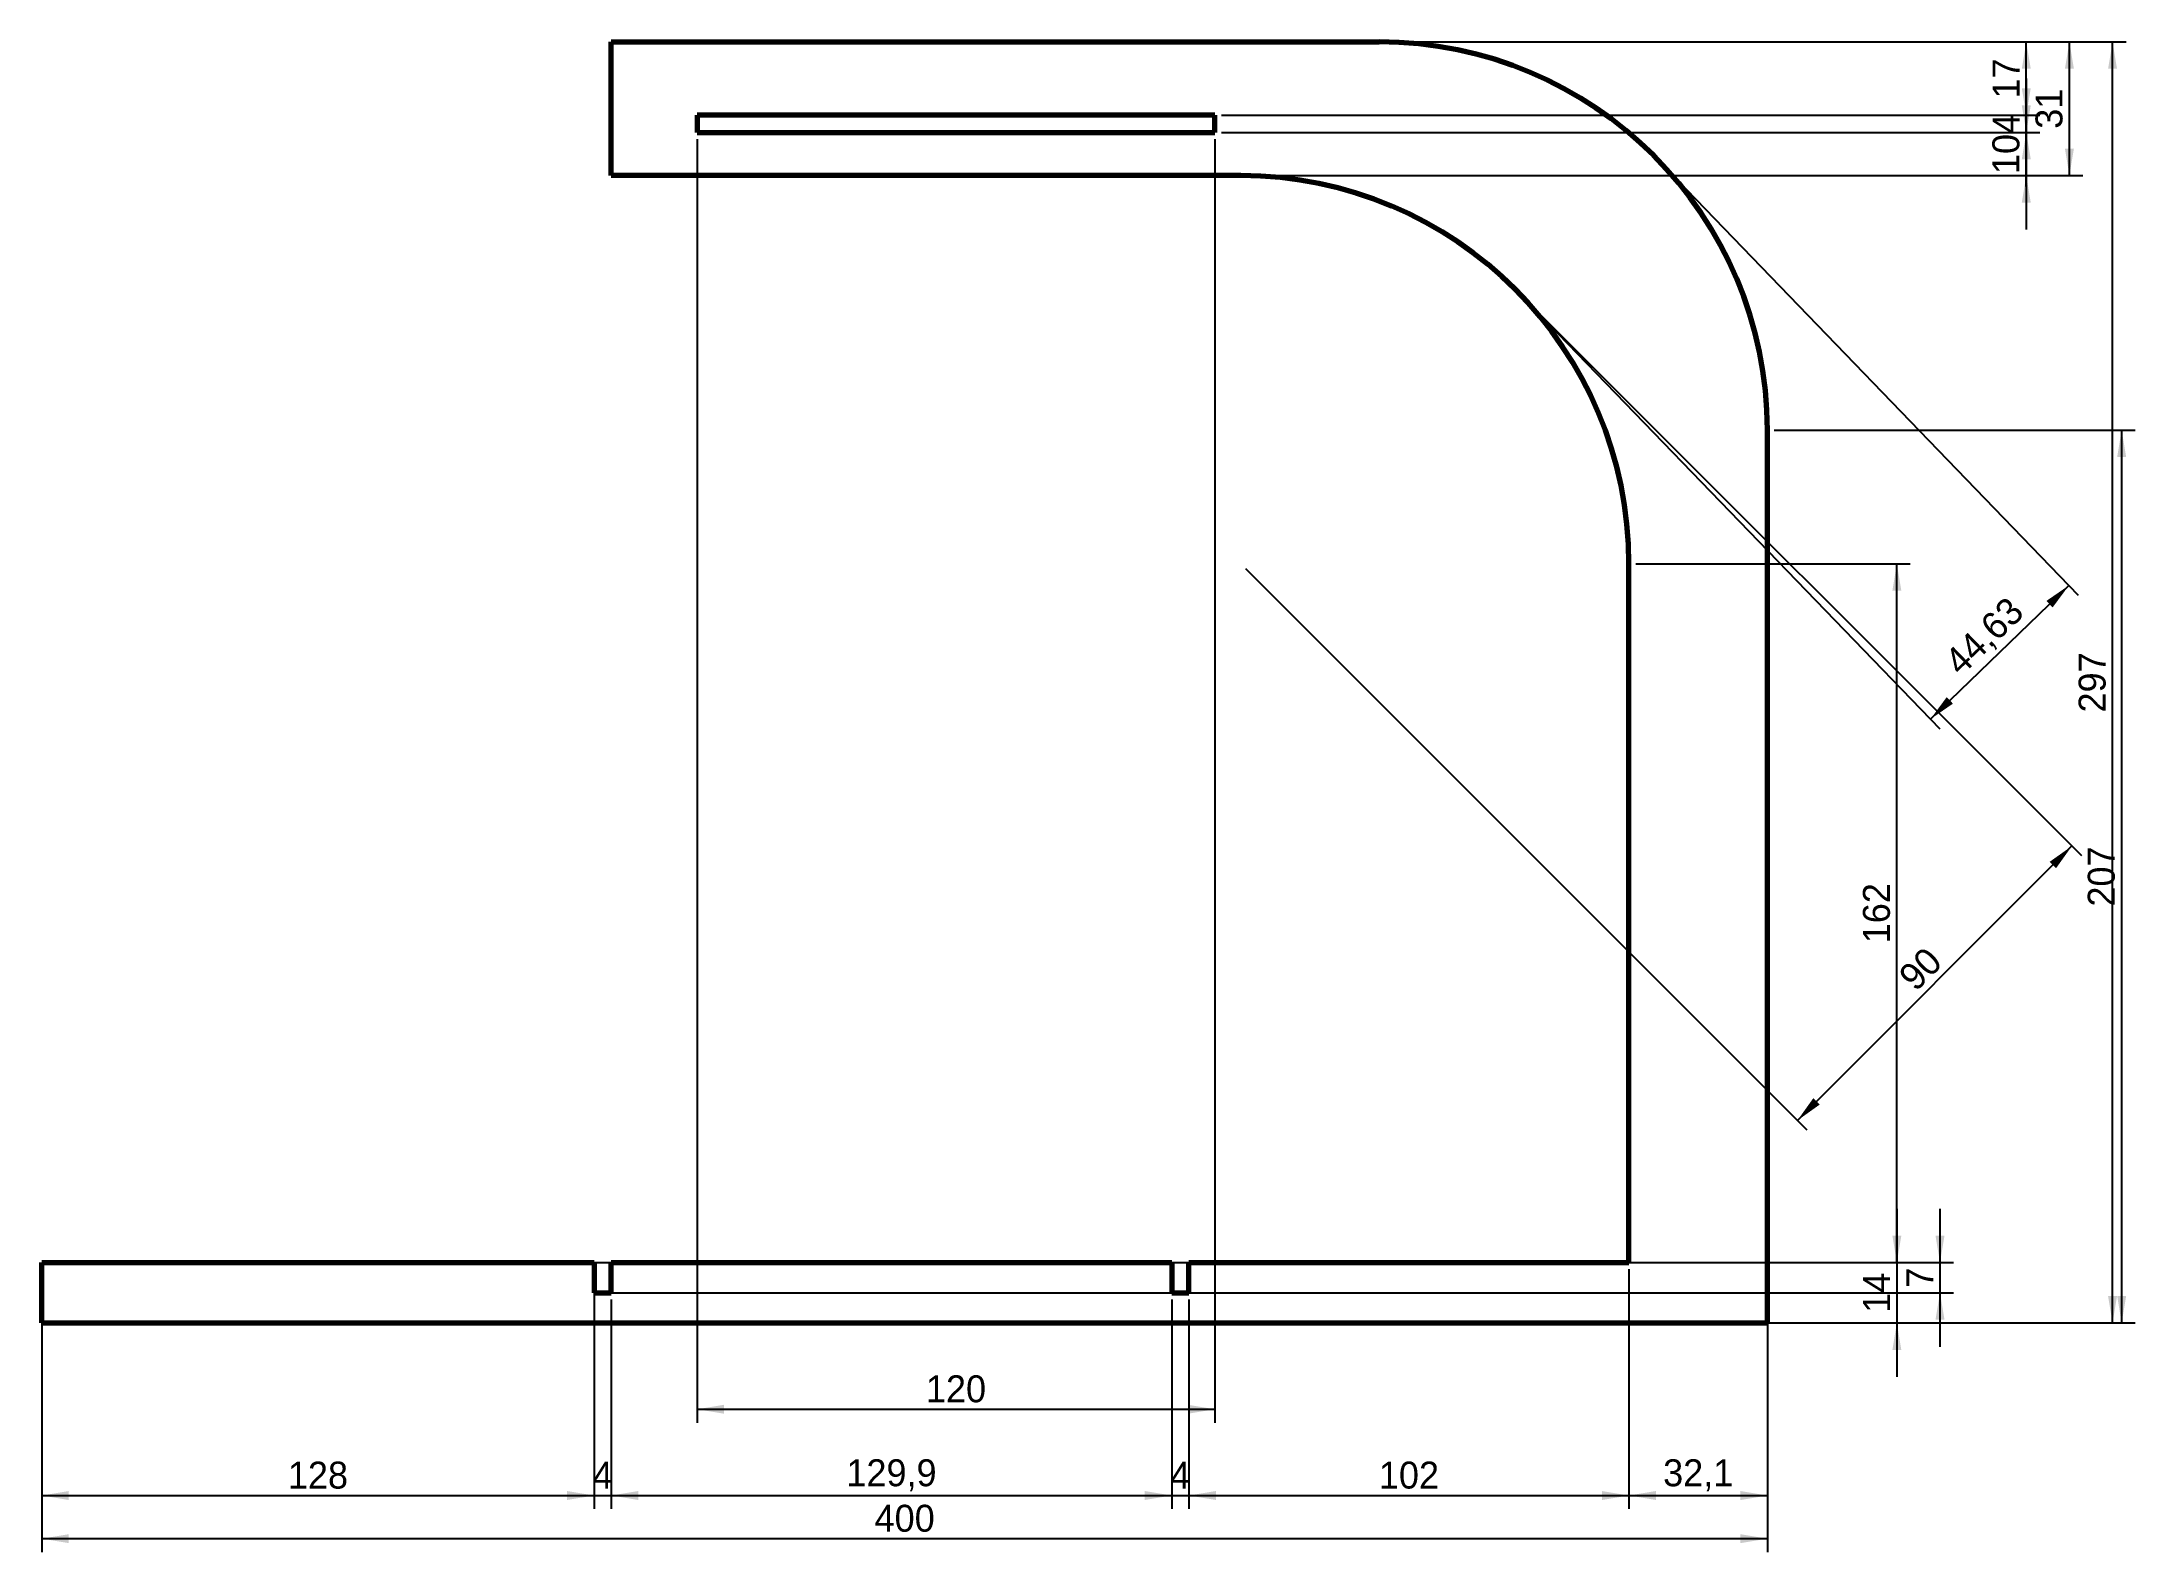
# Model space of a CAD drawing. Header units: millimetres. Extents: x 0 to 485, y -53 to 297.
import ezdxf

# ---------------------------------------------------------------- set-up
doc = ezdxf.new("R2010")
doc.units = ezdxf.units.MM
doc.linetypes.add('DASHEDX2', pattern=[38.1, 25.4, -12.7])
doc.layers.add('Cotas', color=6, linetype='DASHEDX2', lineweight=35)
doc.layers.add('Visivel', color=7, linetype='CONTINUOUS', lineweight=70)
doc.dimstyles.get("Standard").update_dxf_attribs({"dimscale": 2.5, "dimtxt": 2.5, "dimasz": 2.5, "dimexe": 1.25, "dimexo": 0.625, "dimtad": 0, "dimtoh": 1, "dimtxsty": 'Standard', "dimcen": 0.09, "dimadec": 0, "dimazin": 0, "dimtfac": 1, "dimtdec": 4, "dimtofl": 0, "dimtmove": 0, "dimatfit": 3, "dimfxl": 1, "dimtolj": 1, "dimtzin": 0, "dimarcsym": 0})

# ---------------------------------------------------------------- blocks, each defined once
blk = doc.blocks.new('*D1')
at = {"layer": 'Cotas', "color": 0, "linetype": 'ByBlock', "lineweight": -2}
for p, q in [((374.73, 269.52), (472.05, 168.74)), ((342.63, 238.52), (439.95, 137.74)), ((437.78, 139.98), (469.88, 170.98))]:
    blk.add_line(p, q, dxfattribs=at)
for points in [[(469.88, 170.98), (466.11, 165.89), (464.66, 167.39)], [(437.78, 139.98), (441.55, 145.08), (443, 143.58)]]:
    blk.add_solid(points, dxfattribs=at)
at = {"layer": 'Cotas', "color": 0, "linetype": 'CONTINUOUS', "lineweight": -2, "insert": (450.57, 158.86), "char_height": 6.25, "width": 21.1806, "attachment_point": 5, "rotation": 44.0013}
blk.add_mtext('44,63', dxfattribs=at)
blk = doc.blocks.new('*D2')
at = {"layer": 'Cotas', "color": 0, "linetype": 'ByBlock', "lineweight": -2}
for p, q in [((430, 26.5), (430, -12.5)), ((1.56, 14), (433.12, 14)), ((1.56, 0), (433.12, 0))]:
    blk.add_line(p, q, dxfattribs=at)
for points in [[(430, 14), (428.96, 20.25), (431.04, 20.25)], [(430, 0), (431.04, -6.25), (428.96, -6.25)]]:
    blk.add_solid(points, dxfattribs=at)
at = {"layer": 'Cotas', "color": 0, "linetype": 'CONTINUOUS', "lineweight": -2, "insert": (425.31, 7), "char_height": 6.25, "width": 6.9444, "attachment_point": 5, "rotation": 90}
blk.add_mtext('14', dxfattribs=at)
blk = doc.blocks.new('*D3')
at = {"layer": 'Cotas', "color": 0, "linetype": 'ByBlock', "lineweight": -2}
for p, q in [((440, 26.5), (440, -5.5)), ((129.56, 14), (443.12, 14)), ((129.56, 7), (443.12, 7))]:
    blk.add_line(p, q, dxfattribs=at)
for points in [[(440, 14), (438.96, 20.25), (441.04, 20.25)], [(440, 7), (441.04, 0.75), (438.96, 0.75)]]:
    blk.add_solid(points, dxfattribs=at)
at = {"layer": 'Cotas', "color": 0, "linetype": 'CONTINUOUS', "lineweight": -2, "insert": (435.31, 10.5), "char_height": 6.25, "width": 2.7778, "attachment_point": 5, "rotation": 90}
blk.add_mtext('7', dxfattribs=at)
blk = doc.blocks.new('*D4')
at = {"layer": 'Cotas', "color": 0, "linetype": 'ByBlock', "lineweight": -2}
for p, q in [((369.46, 176), (433.12, 176)), ((430, 14), (430, 176)), ((369.46, 14), (433.12, 14))]:
    blk.add_line(p, q, dxfattribs=at)
for points in [[(430, 176), (431.04, 169.75), (428.96, 169.75)], [(430, 14), (428.96, 20.25), (431.04, 20.25)]]:
    blk.add_solid(points, dxfattribs=at)
at = {"layer": 'Cotas', "color": 0, "linetype": 'CONTINUOUS', "lineweight": -2, "insert": (425.31, 95), "char_height": 6.25, "width": 11.1111, "attachment_point": 5, "rotation": 90}
blk.add_mtext('162', dxfattribs=at)
blk = doc.blocks.new('*D5')
at = {"layer": 'Cotas', "color": 0, "linetype": 'ByBlock', "lineweight": -2}
for p, q in [((342.64, 238.53), (472.8, 108.38)), ((279, 174.9), (409.16, 44.74)), ((470.59, 110.59), (406.95, 46.95))]:
    blk.add_line(p, q, dxfattribs=at)
for points in [[(470.59, 110.59), (466.91, 105.43), (465.43, 106.91)], [(406.95, 46.95), (410.63, 52.11), (412.11, 50.63)]]:
    blk.add_solid(points, dxfattribs=at)
at = {"layer": 'Cotas', "color": 0, "linetype": 'CONTINUOUS', "lineweight": -2, "insert": (435.46, 82.08), "char_height": 6.25, "width": 7.6389, "attachment_point": 5, "rotation": 45}
blk.add_mtext('90', dxfattribs=at)
blk = doc.blocks.new('*D6')
at = {"layer": 'Cotas', "color": 0, "linetype": 'ByBlock', "lineweight": -2}
for p, q in [((401.56, 207), (485.23, 207)), ((482.11, 207), (482.11, 0)), ((401.56, 0), (485.23, 0))]:
    blk.add_line(p, q, dxfattribs=at)
for points in [[(482.11, 207), (483.15, 200.75), (481.07, 200.75)], [(482.11, 0), (481.07, 6.25), (483.15, 6.25)]]:
    blk.add_solid(points, dxfattribs=at)
at = {"layer": 'Cotas', "color": 0, "linetype": 'CONTINUOUS', "lineweight": -2, "insert": (477.42, 103.5), "char_height": 6.25, "width": 12.5, "attachment_point": 5, "rotation": 90}
blk.add_mtext('207', dxfattribs=at)
blk = doc.blocks.new('*D7')
at = {"layer": 'Cotas', "color": 0, "linetype": 'ByBlock', "lineweight": -2}
for p, q in [((401.56, 297), (483.12, 297)), ((480, 0), (480, 297)), ((401.56, 0), (483.12, 0))]:
    blk.add_line(p, q, dxfattribs=at)
for points in [[(480, 297), (481.04, 290.75), (478.96, 290.75)], [(480, 0), (478.96, 6.25), (481.04, 6.25)]]:
    blk.add_solid(points, dxfattribs=at)
at = {"layer": 'Cotas', "color": 0, "linetype": 'CONTINUOUS', "lineweight": -2, "insert": (475.31, 148.5), "char_height": 6.25, "width": 12.5, "attachment_point": 5, "rotation": 90}
blk.add_mtext('297', dxfattribs=at)
blk = doc.blocks.new('*D8')
at = {"layer": 'Cotas', "color": 0, "linetype": 'ByBlock', "lineweight": -2}
for p, q in [((460, 288.5), (460, 253.5)), ((273.46, 276), (463.12, 276)), ((273.46, 266), (463.12, 266))]:
    blk.add_line(p, q, dxfattribs=at)
for points in [[(460, 276), (458.96, 282.25), (461.04, 282.25)], [(460, 266), (461.04, 259.75), (458.96, 259.75)]]:
    blk.add_solid(points, dxfattribs=at)
at = {"layer": 'Cotas', "color": 0, "linetype": 'CONTINUOUS', "lineweight": -2, "insert": (455.31, 271), "char_height": 6.25, "width": 6.25, "attachment_point": 5, "rotation": 90}
blk.add_mtext('10', dxfattribs=at)
blk = doc.blocks.new('*D9')
at = {"layer": 'Cotas', "color": 0, "linetype": 'ByBlock', "lineweight": -2}
for p, q in [((460, 263.5), (460, 292.5)), ((273.46, 280), (463.12, 280)), ((273.46, 276), (463.12, 276))]:
    blk.add_line(p, q, dxfattribs=at)
for points in [[(460, 280), (458.96, 286.25), (461.04, 286.25)], [(460, 276), (461.04, 269.75), (458.96, 269.75)]]:
    blk.add_solid(points, dxfattribs=at)
at = {"layer": 'Cotas', "color": 0, "linetype": 'CONTINUOUS', "lineweight": -2, "insert": (455.31, 278), "char_height": 6.25, "width": 3.4722, "attachment_point": 5, "rotation": 90}
blk.add_mtext('4', dxfattribs=at)
blk = doc.blocks.new('*D10')
at = {"layer": 'Cotas', "color": 0, "linetype": 'ByBlock', "lineweight": -2}
for p, q in [((273.46, 297), (463.12, 297)), ((460, 280), (460, 297)), ((273.46, 280), (463.12, 280))]:
    blk.add_line(p, q, dxfattribs=at)
for points in [[(460, 297), (461.04, 290.75), (458.96, 290.75)], [(460, 280), (458.96, 286.25), (461.04, 286.25)]]:
    blk.add_solid(points, dxfattribs=at)
at = {"layer": 'Cotas', "color": 0, "linetype": 'CONTINUOUS', "lineweight": -2, "insert": (455.31, 288.5), "char_height": 6.25, "width": 6.25, "attachment_point": 5, "rotation": 90}
blk.add_mtext('17', dxfattribs=at)
blk = doc.blocks.new('*D11')
at = {"layer": 'Cotas', "color": 0, "linetype": 'ByBlock', "lineweight": -2}
for p, q in [((133.56, 297), (473.12, 297)), ((470, 266), (470, 297)), ((133.56, 266), (473.12, 266))]:
    blk.add_line(p, q, dxfattribs=at)
for points in [[(470, 297), (471.04, 290.75), (468.96, 290.75)], [(470, 266), (468.96, 272.25), (471.04, 272.25)]]:
    blk.add_solid(points, dxfattribs=at)
at = {"layer": 'Cotas', "color": 0, "linetype": 'CONTINUOUS', "lineweight": -2, "insert": (465.31, 281.5), "char_height": 6.25, "width": 6.25, "attachment_point": 5, "rotation": 90}
blk.add_mtext('31', dxfattribs=at)
blk = doc.blocks.new('*D12')
at = {"layer": 'Cotas', "color": 0, "linetype": 'ByBlock', "lineweight": -2}
for p, q in [((0, -1.56), (0, -53.12)), ((400, -1.56), (400, -53.12)), ((0, -50), (400, -50))]:
    blk.add_line(p, q, dxfattribs=at)
for points in [[(0, -50), (6.25, -48.96), (6.25, -51.04)], [(400, -50), (393.75, -51.04), (393.75, -48.96)]]:
    blk.add_solid(points, dxfattribs=at)
at = {"layer": 'Cotas', "color": 0, "linetype": 'CONTINUOUS', "lineweight": -2, "insert": (200, -45.31), "char_height": 6.25, "width": 13.1944, "attachment_point": 5}
blk.add_mtext('400', dxfattribs=at)
blk = doc.blocks.new('*D13')
at = {"layer": 'Cotas', "color": 0, "linetype": 'ByBlock', "lineweight": -2}
for p, q in [((0, 12.44), (0, -43.12)), ((128, 12.44), (128, -43.12)), ((0, -40), (128, -40))]:
    blk.add_line(p, q, dxfattribs=at)
for points in [[(0, -40), (6.25, -38.96), (6.25, -41.04)], [(128, -40), (121.75, -41.04), (121.75, -38.96)]]:
    blk.add_solid(points, dxfattribs=at)
at = {"layer": 'Cotas', "color": 0, "linetype": 'CONTINUOUS', "lineweight": -2, "insert": (64, -35.31), "char_height": 6.25, "width": 11.1111, "attachment_point": 5}
blk.add_mtext('128', dxfattribs=at)
blk = doc.blocks.new('*D14')
at = {"layer": 'Cotas', "color": 0, "linetype": 'ByBlock', "lineweight": -2}
for p, q in [((128, 5.44), (128, -43.12)), ((132, 5.44), (132, -43.12)), ((115.5, -40), (144.5, -40))]:
    blk.add_line(p, q, dxfattribs=at)
for points in [[(128, -40), (121.75, -41.04), (121.75, -38.96)], [(132, -40), (138.25, -38.96), (138.25, -41.04)]]:
    blk.add_solid(points, dxfattribs=at)
at = {"layer": 'Cotas', "color": 0, "linetype": 'CONTINUOUS', "lineweight": -2, "insert": (130, -35.31), "char_height": 6.25, "width": 3.4722, "attachment_point": 5}
blk.add_mtext('4', dxfattribs=at)
blk = doc.blocks.new('*D15')
at = {"layer": 'Cotas', "color": 0, "linetype": 'ByBlock', "lineweight": -2}
for p, q in [((132, 5.44), (132, -43.12)), ((261.9, 5.44), (261.9, -43.12)), ((132, -40), (261.9, -40))]:
    blk.add_line(p, q, dxfattribs=at)
for points in [[(132, -40), (138.25, -38.96), (138.25, -41.04)], [(261.9, -40), (255.65, -41.04), (255.65, -38.96)]]:
    blk.add_solid(points, dxfattribs=at)
at = {"layer": 'Cotas', "color": 0, "linetype": 'CONTINUOUS', "lineweight": -2, "insert": (196.95, -35.31), "char_height": 6.25, "width": 18.4028, "attachment_point": 5}
blk.add_mtext('129,9', dxfattribs=at)
blk = doc.blocks.new('*D16')
at = {"layer": 'Cotas', "color": 0, "linetype": 'ByBlock', "lineweight": -2}
for p, q in [((261.9, 5.44), (261.9, -43.12)), ((265.9, 5.44), (265.9, -43.12)), ((249.4, -40), (278.4, -40))]:
    blk.add_line(p, q, dxfattribs=at)
for points in [[(261.9, -40), (255.65, -41.04), (255.65, -38.96)], [(265.9, -40), (272.15, -38.96), (272.15, -41.04)]]:
    blk.add_solid(points, dxfattribs=at)
at = {"layer": 'Cotas', "color": 0, "linetype": 'CONTINUOUS', "lineweight": -2, "insert": (263.9, -35.31), "char_height": 6.25, "width": 3.4722, "attachment_point": 5}
blk.add_mtext('4', dxfattribs=at)
blk = doc.blocks.new('*D17')
at = {"layer": 'Cotas', "color": 0, "linetype": 'ByBlock', "lineweight": -2}
for p, q in [((265.9, 5.44), (265.9, -43.12)), ((367.9, 5.44), (367.9, -43.12)), ((265.9, -40), (367.9, -40))]:
    blk.add_line(p, q, dxfattribs=at)
for points in [[(265.9, -40), (272.15, -38.96), (272.15, -41.04)], [(367.9, -40), (361.65, -41.04), (361.65, -38.96)]]:
    blk.add_solid(points, dxfattribs=at)
at = {"layer": 'Cotas', "color": 0, "linetype": 'CONTINUOUS', "lineweight": -2, "insert": (316.9, -35.31), "char_height": 6.25, "width": 11.1111, "attachment_point": 5}
blk.add_mtext('102', dxfattribs=at)
blk = doc.blocks.new('*D18')
at = {"layer": 'Cotas', "color": 0, "linetype": 'ByBlock', "lineweight": -2}
for p, q in [((367.9, 12.44), (367.9, -43.12)), ((400, 12.44), (400, -43.12)), ((367.9, -40), (400, -40))]:
    blk.add_line(p, q, dxfattribs=at)
for points in [[(367.9, -40), (374.15, -38.96), (374.15, -41.04)], [(400, -40), (393.75, -41.04), (393.75, -38.96)]]:
    blk.add_solid(points, dxfattribs=at)
at = {"layer": 'Cotas', "color": 0, "linetype": 'CONTINUOUS', "lineweight": -2, "insert": (383.95, -35.31), "char_height": 6.25, "width": 13.5417, "attachment_point": 5}
blk.add_mtext('32,1', dxfattribs=at)
blk = doc.blocks.new('*D19')
at = {"layer": 'Cotas', "color": 0, "linetype": 'ByBlock', "lineweight": -2}
for p, q in [((151.9, 274.44), (151.9, -23.12)), ((271.9, 274.44), (271.9, -23.12)), ((151.9, -20), (271.9, -20))]:
    blk.add_line(p, q, dxfattribs=at)
for points in [[(151.9, -20), (158.15, -18.96), (158.15, -21.04)], [(271.9, -20), (265.65, -21.04), (265.65, -18.96)]]:
    blk.add_solid(points, dxfattribs=at)
at = {"layer": 'Cotas', "color": 0, "linetype": 'CONTINUOUS', "lineweight": -2, "insert": (211.9, -15.31), "char_height": 6.25, "width": 11.1111, "attachment_point": 5}
blk.add_mtext('120', dxfattribs=at)

msp = doc.modelspace()

# ---------------------------------------------------------------- linework, layer by layer
at = {"layer": 'Visivel'}
for p, q in [((132, 266), (132, 297)), ((132, 297), (310, 297)), ((271.9, 280), (151.9, 280)), ((151.9, 280), (151.9, 276)), ((271.9, 276), (271.9, 280)), ((151.9, 276), (271.9, 276)), ((277.9, 266), (132, 266)), ((277.9, 266), (265.9, 266)), ((400, 0), (400, 207)), ((367.9, 14), (367.9, 176)), ((0, 0), (0, 14)), ((0, 14), (128, 14)), ((128, 14), (128, 7)), ((132, 7), (132, 14)), ((132, 14), (261.9, 14)), ((261.9, 14), (261.9, 7)), ((265.9, 7), (265.9, 14)), ((265.9, 14), (367.9, 14)), ((128, 7), (132, 7)), ((261.9, 7), (265.9, 7)), ((0, 0), (400, 0))]:
    msp.add_line(p, q, dxfattribs=at)
for centre in [(310, 207), (277.9, 176)]:
    msp.add_arc(centre, 90, 0, 90, dxfattribs=at)

# ---------------------------------------------------------------- dimensions: what is measured, and where the dimension line sits
at = {"layer": 'Cotas'}
for p1, p2, distance, picture, middle in [((132, 266), (132, 297), -338, '*D11', (465.312, 281.5)), ((271.9, 280), (271.9, 297), -188.1, '*D10', (455.312, 288.5)), ((400, 0), (400, 297), -80, '*D7', (475.312, 148.5)), ((271.9, 276), (271.9, 280), -188.1, '*D9', (455.312, 278)), ((271.9, 276), (271.9, 266), 188.1, '*D8', (455.312, 271)), ((151.9, 276), (271.9, 276), -296, '*D19', (211.9, -15.312)), ((341.54, 239.64), (373.64, 270.64), -138.539, '*D1', (450.573, 158.857)), ((341.54, 239.64), (277.9, 176), 182.504, '*D5', (435.455, 82.084)), ((400, 207), (400, 0), 82.109, '*D6', (477.421, 103.5)), ((367.9, 14), (367.9, 176), -62.1, '*D4', (425.312, 95)), ((0, 14), (0, 0), 430, '*D2', (425.312, 7)), ((128, 14), (128, 7), 312, '*D3', (435.312, 10.5)), ((0, 14), (128, 14), -54, '*D13', (64, -35.312)), ((367.9, 14), (400, 14), -54, '*D18', (383.95, -35.312)), ((128, 7), (132, 7), -47, '*D14', (130, -35.312)), ((132, 7), (261.9, 7), -47, '*D15', (196.95, -35.312)), ((261.9, 7), (265.9, 7), -47, '*D16', (263.9, -35.312)), ((265.9, 7), (367.9, 7), -47, '*D17', (316.9, -35.312)), ((0, 0), (400, 0), -50, '*D12', (200, -45.312))]:
    dim = msp.add_aligned_dim(p1=p1, p2=p2, distance=distance, dimstyle='Standard', dxfattribs=at)
    dim.commit()
    dim.dimension.update_dxf_attribs({"geometry": picture, "text_midpoint": middle})

doc.saveas('drawing.dxf')
